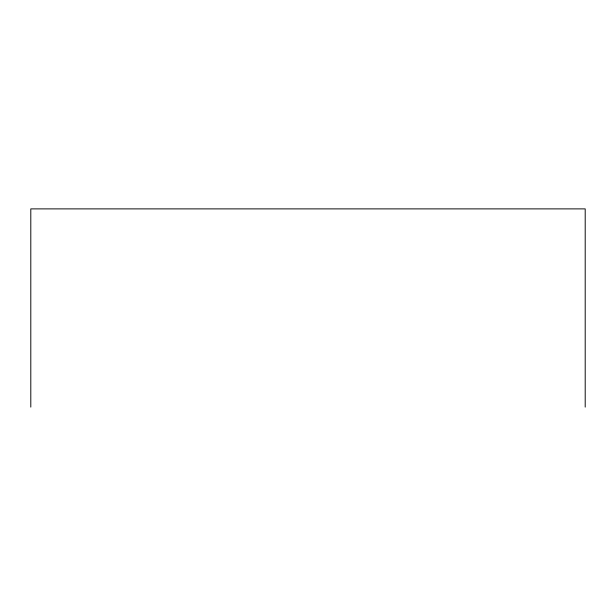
<?xml version="1.0" encoding="UTF-8"?>
<svg xmlns="http://www.w3.org/2000/svg" width="616" height="616" viewBox="0 0 616 616"><rect width="100%" height="100%" fill="white"/><g stroke="black" fill="none" stroke-linecap="round" stroke-linejoin="round"><path stroke-width="0.92" d="M585.2 407.114L585.2 208.886L30.8 208.886L30.8 407.114"/></g></svg>
